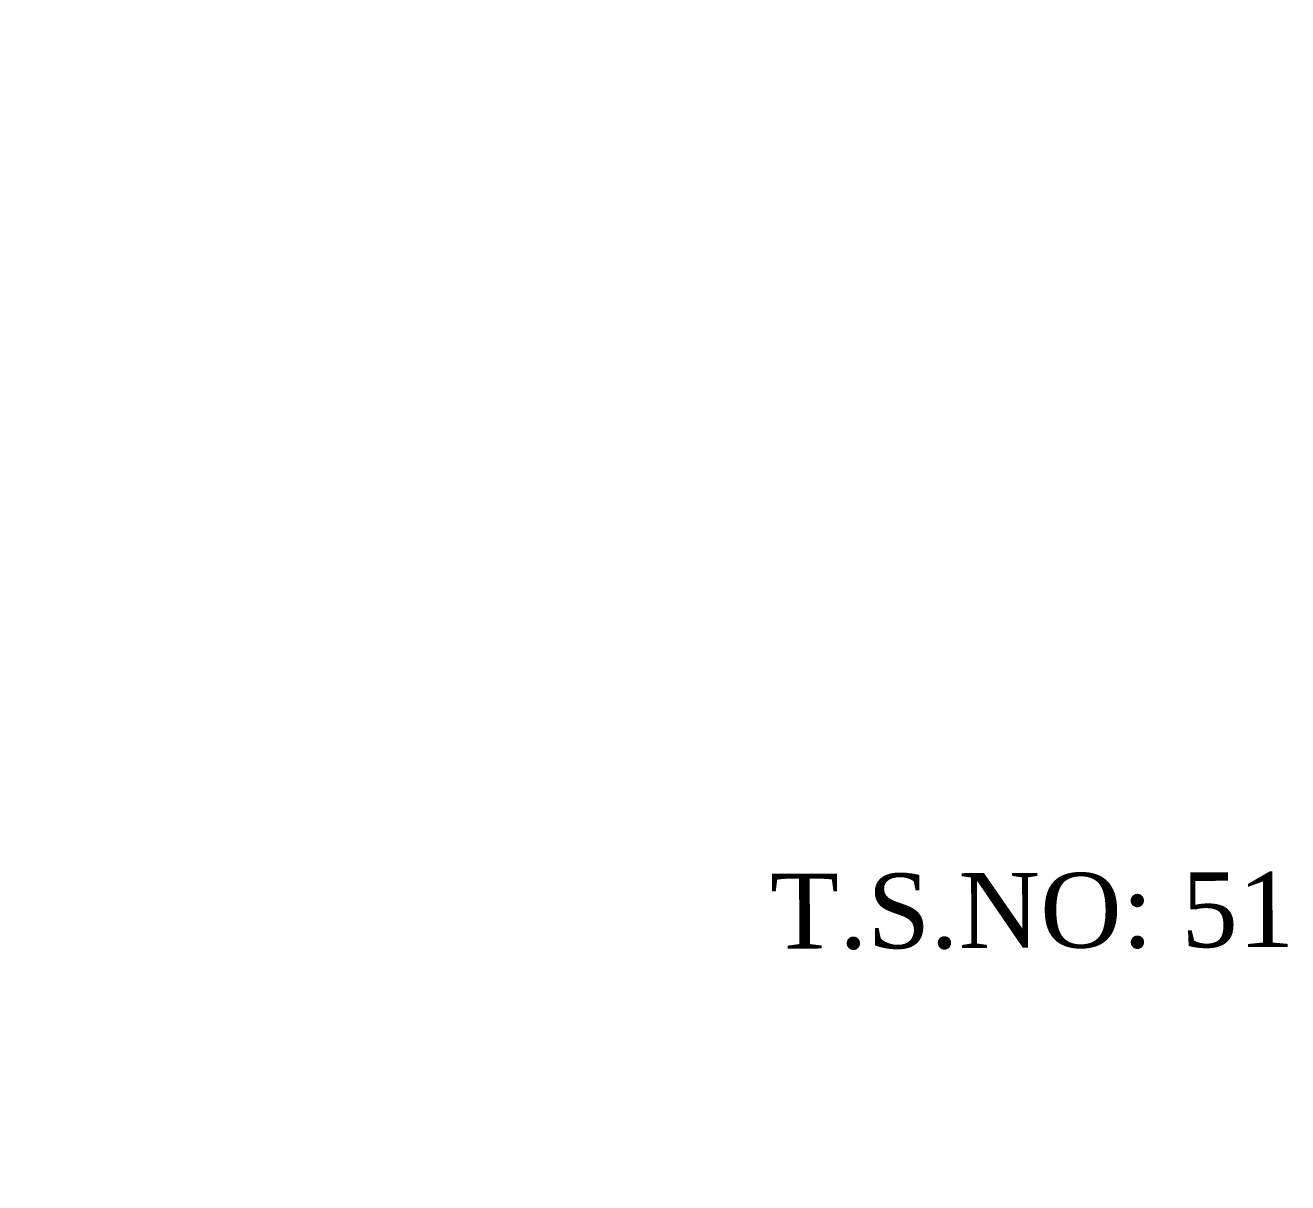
# Model space of a CAD drawing. Header units: metres. Extents: x 3616 to 3987, y 1122 to 1251.
# Drawn here: x 3676.17 to 3693.04, y 1156.44 to 1171.91 of the extents above; entities that cross this region are included whole.
import ezdxf

# ---------------------------------------------------------------- set-up
doc = ezdxf.new("R2010")
doc.units = ezdxf.units.M
doc.styles.add('ANAND', font='times.ttf')
doc.styles.add('SEN', font='times.ttf')
doc.dimstyles.new('v', dxfattribs={"dimtxt": 1, "dimasz": 2, "dimexe": 0.18, "dimexo": 0.0625, "dimgap": 0.75, "dimtad": 1, "dimzin": 0, "dimdsep": 46, "dimtxsty": 'SEN', "dimcen": 2, "dimse1": 1, "dimse2": 1, "dimsd1": 1, "dimsd2": 1, "dimazin": 0, "dimtfac": 1, "dimtofl": 0, "dimtmove": 0, "dimatfit": 3, "dimfxl": 0, "dimtolj": 1, "dimtzin": 0, "dimarcsym": 0})

# ---------------------------------------------------------------- blocks, each defined once
blk = doc.blocks.new('*D333')
at = {"layer": 'Defpoints', "color": 0}
for p in [(3676.172, 1226.643), (3679.365, 1226.643), (3676.172, 1140.443)]:
    blk.add_point(p, dxfattribs=at)
at = {"color": 0, "insert": (3678.105, 1183.543), "char_height": 1, "attachment_point": 5, "rotation": 90, "style": 'SEN'}
blk.add_mtext('\\A1;86.20', dxfattribs=at)

msp = doc.modelspace()

# ---------------------------------------------------------------- texts
at = {"style": 'ANAND'}
msp.add_text('T.S.NO: 51', height=1, rotation=0.198326, dxfattribs=at).set_placement((3686.12815, 1159.57306))

# ---------------------------------------------------------------- dimensions: what is measured, and where the dimension line sits
dim = msp.add_aligned_dim(p1=(3676.17169, 1140.44319), p2=(3676.17169, 1226.64319), distance=-3.1931, dimstyle='v', override={"dimfxl": 5.18, "dimarcsym": 1})
dim.commit()
dim.dimension.update_dxf_attribs({"geometry": '*D333', "text_midpoint": (3678.1047, 1183.54319)})

doc.saveas('drawing.dxf')
